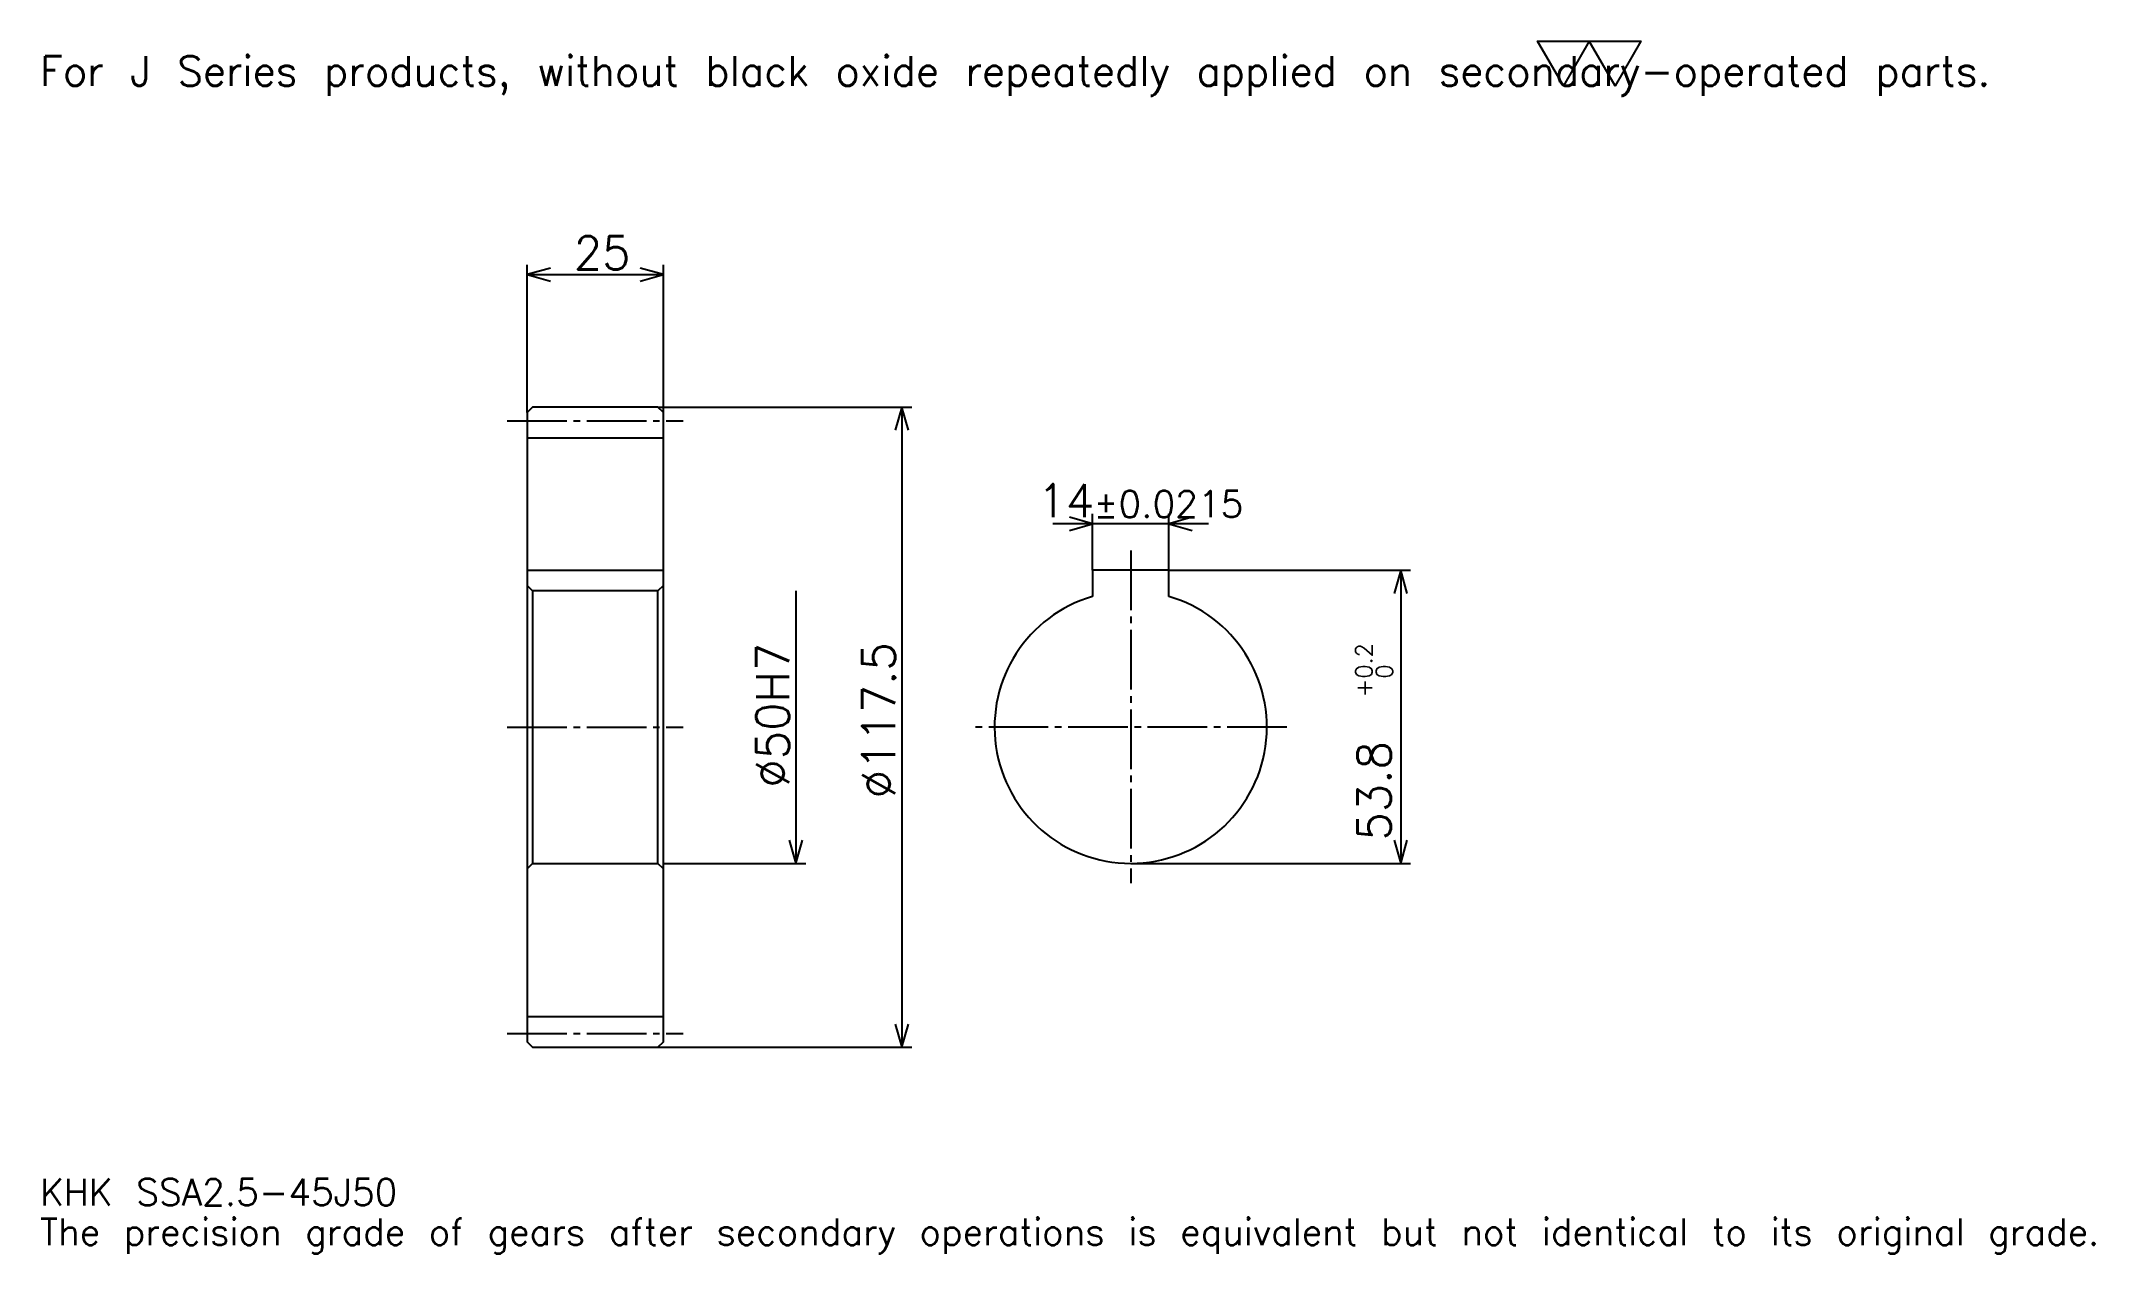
# Model space of a CAD drawing. Extents: x 12 to 389, y 4 to 227.
import ezdxf

# ---------------------------------------------------------------- set-up
doc = ezdxf.new("R2010")
doc.units = 0
doc.linetypes.add('DASHDOT', pattern=[14.592392, 10.944293, -1.216033, 1.216033, -1.216033])
doc.layers.get('0').update_dxf_attribs({"linetype": 'CONTINUOUS'})
doc.layers.add('DASHDOT', color=6, linetype='DASHDOT')
doc.styles.add('KANJI', font='TXT', dxfattribs={"bigfont": 'BIGFONT'})

msp = doc.modelspace()

# ---------------------------------------------------------------- linework, layer by layer
at = {"color": 5}
for p, q in [((101.615494, 159.908295), (101.615494, 186.052979)), ((126.615494, 159.908295), (126.615494, 186.052979)), ((101.615494, 184.228943), (126.615494, 184.228943)), ((101.615494, 158.908295), (101.615494, 159.908295)), ((125.615494, 159.908295), (126.615494, 159.908295)), ((126.615494, 159.908295), (172.216721, 159.908295)), ((126.615494, 158.908295), (126.615494, 159.908295)), ((170.39267, 159.908295), (170.39267, 42.408287)), ((205.417114, 129.958282), (205.417114, 140.294556)), ((219.417114, 129.958282), (219.417114, 140.294556)), ((226.713318, 138.47052), (198.120926, 138.47052)), ((219.417114, 129.958282), (263.802307, 129.958282)), ((261.978271, 129.958282), (261.978271, 76.158287)), ((150.936142, 126.158287), (150.936142, 76.158287)), ((126.615494, 76.158287), (152.760193, 76.158287)), ((212.417114, 76.158287), (263.802307, 76.158287)), ((125.615494, 42.408287), (126.615494, 42.408287)), ((126.615494, 42.408287), (172.216721, 42.408287))]:
    msp.add_line(p, q, dxfattribs=at)
at = {"color": 4}
for p, q in [((101.615494, 154.283295), (126.615494, 154.283295)), ((101.615494, 129.958282), (126.615494, 129.958282)), ((126.615494, 127.158287), (125.615494, 126.158287)), ((101.615494, 75.158287), (102.615494, 76.158287)), ((126.615494, 75.158287), (125.615494, 76.158287)), ((101.615494, 48.033287), (126.615494, 48.033287))]:
    msp.add_line(p, q, dxfattribs=at)
at = {"color": 7}
msp.add_lwpolyline([(291.847839, 218.885864), (287.105316, 227.106247), (306.075409, 227.106247), (301.332886, 218.885864), (296.590363, 227.106247), (291.847839, 218.885864)], dxfattribs=at)
at = {"color": 5}
for points in [[(105.871605, 185.444977), (101.615494, 184.228943), (105.871605, 183.012909)], [(122.359375, 183.012909), (126.615494, 184.228943), (122.359375, 185.444977)], [(171.608704, 155.652176), (170.39267, 159.908295), (169.176636, 155.652176)], [(201.161011, 137.254486), (205.417114, 138.47052), (201.161011, 139.686554)], [(223.673233, 139.686554), (219.417114, 138.47052), (223.673233, 137.254486)], [(263.194275, 125.702171), (261.978271, 129.958282), (260.762207, 125.702171)], [(149.720108, 80.414398), (150.936142, 76.158287), (152.152176, 80.414398)], [(260.762207, 80.414398), (261.978271, 76.158287), (263.194275, 80.414398)], [(169.176636, 46.664402), (170.39267, 42.408287), (171.608704, 46.664402)]]:
    msp.add_lwpolyline(points, dxfattribs=at)
at = {"color": 4}
for points in [[(101.615494, 75.158287), (101.615494, 43.408287), (102.615494, 42.408287), (125.615494, 42.408287), (126.615494, 43.408287), (126.615494, 158.908295), (125.615494, 159.908295), (102.615494, 159.908295), (101.615494, 158.908295), (101.615494, 75.158287)], [(219.417114, 125.158287), (219.417114, 129.958282), (205.417114, 129.958282), (205.417114, 125.158287)], [(101.615494, 127.158287), (102.615494, 126.158287), (102.615494, 76.158287), (125.615494, 76.158287), (125.615494, 126.158287), (102.615494, 126.158287)]]:
    msp.add_lwpolyline(points, dxfattribs=at)
msp.add_arc((212.417114, 101.158287), 25, 106.26020456, 73.73979544, dxfattribs=at)
at = {"layer": 'DASHDOT', "color": 7}
for p, q in [((97.9674, 157.408295), (130.263596, 157.408295)), ((212.417114, 133.606384), (212.417114, 72.510193)), ((97.9674, 101.158287), (130.263596, 101.158287)), ((241.065216, 101.158287), (183.769028, 101.158287)), ((97.9674, 44.908287), (130.263596, 44.908287))]:
    msp.add_line(p, q, dxfattribs=at)

# ---------------------------------------------------------------- texts
at = {"color": 7, "style": 'KANJI'}
for s, height, p in [('For J Series products, without black oxide repeatedly applied on secondary-operated parts.', 5.472147, (12.160326, 218.885864)), ('25', 6.080163, (110.163391, 185.201752)), ('14', 6.080163, (195.306335, 139.686554)), ('%%p0.0215', 4.86413, (205.58107, 139.686554)), ('KHK SSA2.5-45J50', 4.86413, (12.160326, 13.376359)), ('The precision grade of gears after secondary operations is equivalent but not identical to its original grade.', 4.86413, (12.160326, 6.080163))]:
    msp.add_text(s, height=height, dxfattribs=at).set_placement(p)
for s, height, p in [('%%c50H7', 6.080163, (149.720108, 90.061989)), ('%%c117.5', 6.080163, (169.176636, 88.085938)), ('0.2', 3.040082, (256.749329, 110.063805)), ('+', 3.040082, (256.749329, 106.658913)), ('0', 3.040082, (260.519012, 110.063805)), ('53.8', 6.080163, (260.154205, 80.341568))]:
    msp.add_text(s, height=height, rotation=90, dxfattribs=at).set_placement(p)

doc.saveas('drawing.dxf')
